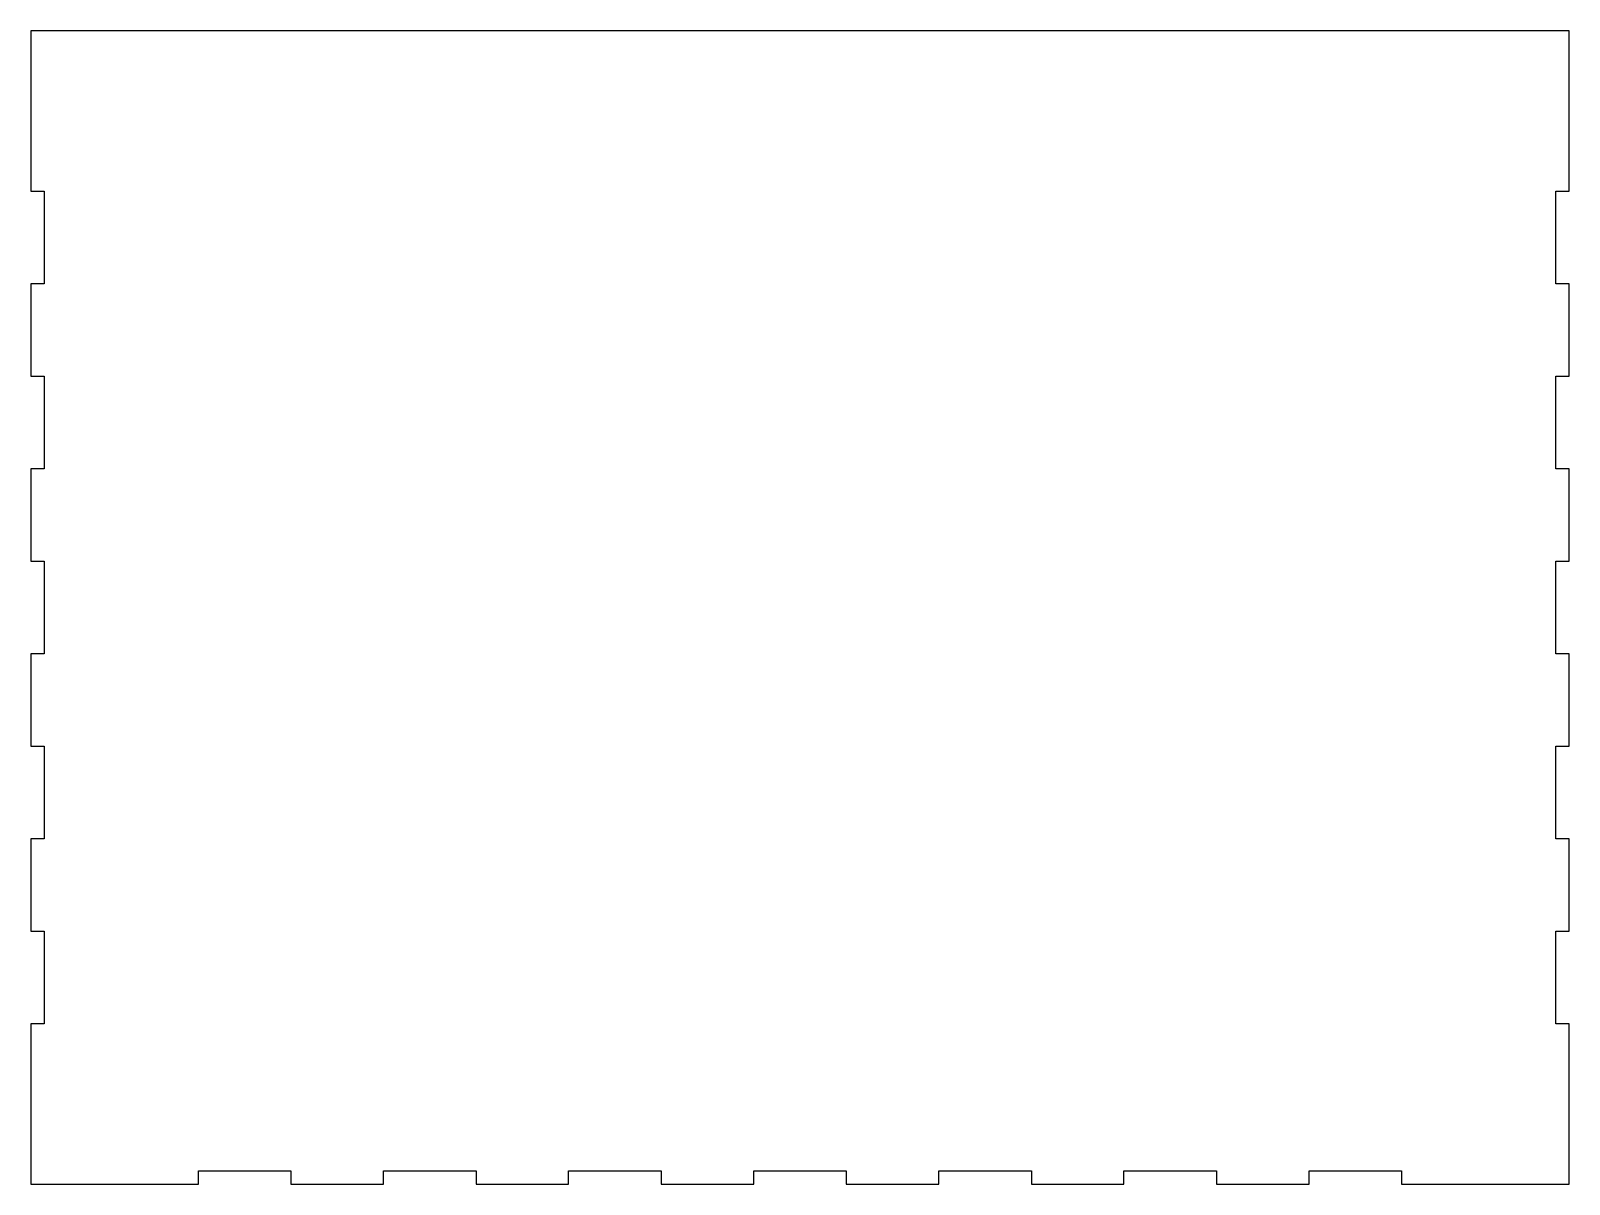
# Model space of a CAD drawing. Header units: inches. Extents: x 9 to 609, y 14 to 464.
import ezdxf

# ---------------------------------------------------------------- set-up
doc = ezdxf.new("R2010")
doc.units = ezdxf.units.IN
doc.header["$MEASUREMENT"] = 0
doc.layers.add('back_outsideCutPath', color=7, linetype='Continuous')

msp = doc.modelspace()

# ---------------------------------------------------------------- linework, layer by layer
at = {"layer": 'back_outsideCutPath'}
for p, q in [((8.58, 463.9), (8.58, 401.33)), ((608.58, 463.9), (8.58, 463.9)), ((608.58, 437.42), (608.58, 463.9)), ((608.58, 401.33), (608.58, 437.42)), ((8.58, 401.33), (13.83, 401.33)), ((13.83, 401.33), (13.83, 365.23)), ((603.33, 365.23), (603.33, 401.33)), ((603.33, 401.33), (608.58, 401.33)), ((13.83, 365.23), (8.58, 365.23)), ((8.58, 365.23), (8.58, 329.14)), ((608.58, 365.23), (603.33, 365.23)), ((608.58, 329.14), (608.58, 365.23)), ((8.58, 329.14), (13.83, 329.14)), ((13.83, 329.14), (13.83, 293.04)), ((603.33, 293.04), (603.33, 329.14)), ((603.33, 329.14), (608.58, 329.14)), ((13.83, 293.04), (8.58, 293.04)), ((8.58, 293.04), (8.58, 256.95)), ((608.58, 293.04), (603.33, 293.04)), ((608.58, 256.95), (608.58, 293.04)), ((8.58, 256.95), (13.83, 256.95)), ((13.83, 256.95), (13.83, 220.86)), ((603.33, 220.86), (603.33, 256.95)), ((603.33, 256.95), (608.58, 256.95)), ((13.83, 220.86), (8.58, 220.86)), ((8.58, 220.86), (8.58, 184.76)), ((608.58, 220.86), (603.33, 220.86)), ((608.58, 184.76), (608.58, 220.86)), ((8.58, 184.76), (13.83, 184.76)), ((13.83, 184.76), (13.83, 148.67)), ((603.33, 148.67), (603.33, 184.76)), ((603.33, 184.76), (608.58, 184.76)), ((13.83, 148.67), (8.58, 148.67)), ((8.58, 148.67), (8.58, 112.58)), ((608.58, 148.67), (603.33, 148.67)), ((608.58, 112.58), (608.58, 148.67)), ((8.58, 112.58), (13.83, 112.58)), ((13.83, 112.58), (13.83, 76.48)), ((603.33, 76.48), (603.33, 112.58)), ((603.33, 112.58), (608.58, 112.58)), ((13.83, 76.48), (8.58, 76.48)), ((8.58, 76.48), (8.58, 40.39)), ((608.58, 76.48), (603.33, 76.48)), ((608.58, 13.9), (608.58, 76.48)), ((8.58, 40.39), (8.58, 13.9)), ((73.98, 13.9), (73.98, 19.15)), ((73.98, 19.15), (110.07, 19.15)), ((110.07, 19.15), (110.07, 13.9)), ((146.16, 13.9), (146.16, 19.15)), ((146.16, 19.15), (182.26, 19.15)), ((182.26, 19.15), (182.26, 13.9)), ((218.35, 13.9), (218.35, 19.15)), ((218.35, 19.15), (254.44, 19.15)), ((254.44, 19.15), (254.44, 13.9)), ((290.54, 13.9), (290.54, 19.15)), ((290.54, 19.15), (326.63, 19.15)), ((326.63, 19.15), (326.63, 13.9)), ((362.73, 13.9), (362.73, 19.15)), ((362.73, 19.15), (398.82, 19.15)), ((398.82, 19.15), (398.82, 13.9)), ((434.91, 13.9), (434.91, 19.15)), ((434.91, 19.15), (471.01, 19.15)), ((471.01, 19.15), (471.01, 13.9)), ((507.1, 13.9), (507.1, 19.15)), ((507.1, 19.15), (543.19, 19.15)), ((543.19, 19.15), (543.19, 13.9)), ((8.58, 13.9), (73.98, 13.9)), ((110.07, 13.9), (146.16, 13.9)), ((182.26, 13.9), (218.35, 13.9)), ((254.44, 13.9), (290.54, 13.9)), ((326.63, 13.9), (362.73, 13.9)), ((398.82, 13.9), (434.91, 13.9)), ((471.01, 13.9), (507.1, 13.9)), ((543.19, 13.9), (579.29, 13.9)), ((579.29, 13.9), (608.58, 13.9))]:
    msp.add_line(p, q, dxfattribs=at)

doc.saveas('drawing.dxf')
